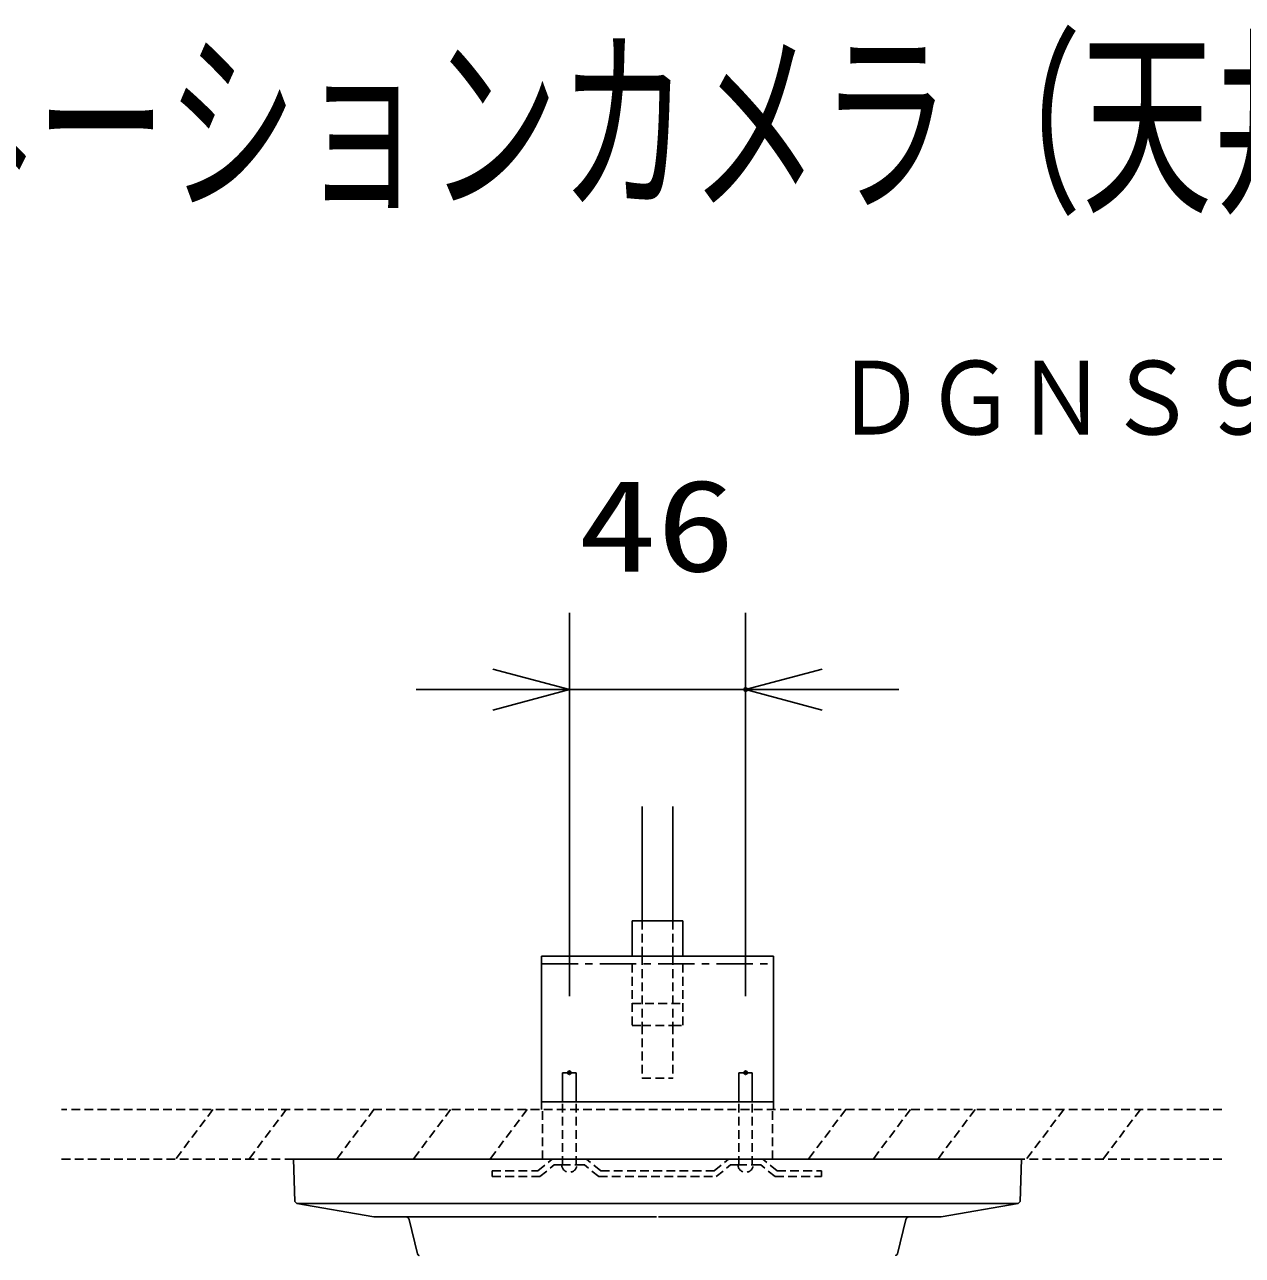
# Model space of a CAD drawing. Units: millimetres, scale not verified. Extents: x -63 to 63, y -57 to 57.
# Drawn here: x 8.56 to 40.34, y 25.28 to 57.41 of the extents above; entities that cross this region are included whole.
import ezdxf
from ezdxf.enums import TextEntityAlignment as Align

# ---------------------------------------------------------------- set-up
doc = ezdxf.new("R2010")
doc.units = ezdxf.units.MM
doc.header["$LTSCALE"] = 0.190236
doc.header["$PDMODE"] = 32
doc.header["$PDSIZE"] = 0.0951
doc.linetypes.add('CHAIN1', pattern=[8, 5, -1, 1, -1])
doc.linetypes.add('DASHED1', pattern=[1.8, 1.2, -0.6])
for name, color, linetype in [('0-0_MOJI1', 2, 'Continuous'), ('0-1_TOUROKU', 1, 'Continuous'), ('0-2_GAIKEI', 1, 'Continuous'), ('0-3_WAKU', 1, 'Continuous')]:
    doc.layers.add(name, color=color, linetype=linetype)
doc.styles.add('ＭＳ ゴシック', font='')
doc.styles.get('ＭＳ ゴシック').set_extended_font_data('MS Gothic')

# ---------------------------------------------------------------- blocks, each defined once
blk = doc.blocks.new('_OPEN30')
at = {"layer": '0-3_WAKU', "color": 7}
blk.add_line((0, 0), (-1, 0), dxfattribs=at)
blk.add_lwpolyline([(-1, 0.26795), (0, 0), (-1, -0.26795)], dxfattribs=at)

msp = doc.modelspace()

# ---------------------------------------------------------------- linework, layer by layer
at = {"layer": '0-2_GAIKEI', "color": 3}
for p, q in [((22.7745, 32.0502), (22.7745, 42.0503)), ((27.3745, 32.0502), (27.3745, 42.0503)), ((20.7745, 40.0503), (18.7745, 40.0503)), ((22.7745, 40.0503), (27.3745, 40.0503)), ((29.3745, 40.0503), (31.3745, 40.0503))]:
    msp.add_line(p, q, dxfattribs=at)
at = {"layer": '0-2_GAIKEI', "color": 7}
for p, q in [((24.676, 36.9988), (24.676, 34.0171)), ((25.4729, 36.9988), (25.4729, 34.0171)), ((24.4104, 34.0171), (24.676, 34.0171)), ((24.4104, 34.0171), (24.4104, 33.0914)), ((24.676, 34.0171), (25.4729, 34.0171)), ((25.4729, 34.0171), (25.7386, 34.0171)), ((25.7386, 34.0171), (25.7386, 33.0914)), ((22.0495, 33.0914), (24.4104, 33.0914)), ((22.0495, 29.0914), (22.0495, 33.0914)), ((24.4104, 33.0914), (25.7386, 33.0914)), ((25.7386, 33.0914), (28.0995, 33.0914)), ((28.0995, 29.0914), (28.0995, 33.0914)), ((28.0995, 29.2914), (22.0495, 29.2914)), ((15.5745, 27.7914), (15.6129, 26.6914)), ((34.5745, 27.7914), (15.5745, 27.7914)), ((34.5745, 27.7914), (34.5361, 26.6914)), ((15.6129, 26.6914), (15.6646, 26.6329)), ((34.5361, 26.6914), (34.4843, 26.6329)), ((17.6745, 26.2914), (15.6646, 26.6329)), ((32.4745, 26.2914), (34.4843, 26.6329)), ((25.0495, 26.2914), (17.6745, 26.2914)), ((18.5933, 26.2154), (18.8151, 25.3194)), ((32.4745, 26.2914), (25.0995, 26.2914)), ((31.5556, 26.2154), (31.3339, 25.3194))]:
    msp.add_line(p, q, dxfattribs=at)
at = {"layer": '0-2_GAIKEI', "linetype": 'DASHED1'}
for p, q in [((24.676, 34.0171), (24.676, 33.0914)), ((25.4729, 34.0171), (25.4729, 33.0914)), ((24.676, 33.0914), (24.676, 31.2853)), ((25.4729, 33.0914), (25.4729, 31.2853)), ((25.7386, 32.8914), (25.7386, 31.2853)), ((24.4104, 31.8535), (25.7386, 31.8535)), ((24.676, 31.2853), (25.4729, 31.2853)), ((24.676, 31.2853), (24.676, 29.9085)), ((25.4729, 31.2853), (25.7386, 31.2853)), ((25.4729, 31.2853), (25.4729, 29.9085)), ((24.676, 29.9085), (25.4729, 29.9085)), ((22.5995, 27.6414), (22.5995, 29.2914)), ((22.9495, 27.6414), (22.9495, 29.2914)), ((27.1995, 27.6414), (27.1995, 29.2914)), ((27.5495, 27.6414), (27.5495, 29.2914)), ((25.0745, 29.0914), (9.5267, 29.0914)), ((13.4745, 29.0914), (12.4978, 27.7914)), ((15.3877, 29.0914), (14.411, 27.7914)), ((17.6761, 29.0914), (16.6993, 27.7914)), ((19.6761, 29.0914), (18.6993, 27.7914)), ((21.6761, 29.0914), (20.6993, 27.7914)), ((22.0745, 27.7914), (22.0745, 29.0914)), ((39.8004, 29.0914), (25.0745, 29.0914)), ((28.0745, 27.7914), (28.0745, 29.0914)), ((29.988, 29.0914), (29.0112, 27.7914)), ((31.6761, 29.0914), (30.6993, 27.7914)), ((33.3642, 29.0914), (32.3875, 27.7914)), ((35.6761, 29.0914), (34.6993, 27.7914)), ((37.6761, 29.0914), (36.6993, 27.7914)), ((15.5745, 27.7914), (9.5267, 27.7914)), ((25.0745, 27.7914), (15.7745, 27.7914)), ((21.9542, 27.4914), (22.3292, 27.7914)), ((22.5737, 27.6414), (22.3818, 27.6414)), ((22.5737, 27.6414), (22.9752, 27.6414)), ((23.1671, 27.6414), (22.9752, 27.6414)), ((23.5421, 27.3414), (23.1671, 27.6414)), ((23.5947, 27.4914), (23.2197, 27.7914)), ((34.3745, 27.7914), (25.0745, 27.7914)), ((26.5542, 27.4914), (26.9292, 27.7914)), ((26.6068, 27.3414), (26.9818, 27.6414)), ((26.9818, 27.6414), (27.1737, 27.6414)), ((28.1421, 27.3414), (27.7671, 27.6414)), ((28.1947, 27.4914), (27.8197, 27.7914)), ((39.8004, 27.7914), (34.5745, 27.7914)), ((20.7611, 27.4914), (21.9542, 27.4914)), ((20.7611, 27.4914), (20.7611, 27.3414)), ((23.5421, 27.3414), (26.6068, 27.3414)), ((23.5947, 27.4914), (26.5542, 27.4914)), ((28.1421, 27.3414), (29.3555, 27.3414)), ((28.1947, 27.4914), (29.3555, 27.4914)), ((29.3555, 27.4914), (29.3555, 27.3414))]:
    msp.add_line(p, q, dxfattribs=at)
at = {"layer": '0-2_GAIKEI', "linetype": 'CHAIN1'}
msp.add_line((22.0495, 32.8914), (28.0995, 32.8914), dxfattribs=at)
at = {"layer": '0-2_GAIKEI'}
for p, q in [((22.5995, 29.2914), (22.5995, 30.0495)), ((22.5995, 30.0495), (22.9495, 30.0495)), ((22.9495, 29.2914), (22.9495, 30.0495)), ((27.1995, 29.2914), (27.1995, 30.0495)), ((27.1995, 30.0495), (27.5495, 30.0495)), ((27.5495, 29.2914), (27.5495, 30.0495)), ((15.6646, 26.6329), (34.4843, 26.6329))]:
    msp.add_line(p, q, dxfattribs=at)
at = {"layer": '0-2_GAIKEI', "linetype": 'DASHED1'}
for points in [[(24.4104, 32.8914), (24.4104, 31.2853), (24.676, 31.2853)], [(20.7611, 27.3414), (22.0068, 27.3414), (22.3818, 27.6414)], [(27.1737, 27.6414), (27.5753, 27.6414), (27.7671, 27.6414)]]:
    msp.add_lwpolyline(points, dxfattribs=at)
at = {"layer": '0-2_GAIKEI', "color": 7}
for points in [[(18.5139, 26.2898), (18.5124, 26.29), (18.511, 26.2902), (18.5095, 26.2904), (18.508, 26.2905), (18.5066, 26.2907), (18.5051, 26.2908), (18.5036, 26.2909), (18.5021, 26.291), (18.5007, 26.2911), (18.4992, 26.2912), (18.4977, 26.2913), (18.4962, 26.2914)], [(18.5645, 26.2642), (18.5634, 26.2652), (18.5623, 26.2662), (18.5611, 26.2672), (18.56, 26.2681), (18.5589, 26.269), (18.5577, 26.2699), (18.5565, 26.2708), (18.5554, 26.2717), (18.5542, 26.2726), (18.553, 26.2735), (18.5518, 26.2743), (18.5505, 26.2751), (18.5493, 26.276), (18.5481, 26.2768), (18.5468, 26.2775), (18.5456, 26.2783), (18.5443, 26.279), (18.543, 26.2798), (18.5417, 26.2805), (18.5404, 26.2812), (18.5391, 26.2818), (18.5377, 26.2825), (18.5364, 26.2831), (18.5351, 26.2837), (18.5337, 26.2843), (18.5323, 26.2849), (18.5309, 26.2854), (18.5296, 26.2859), (18.5282, 26.2864), (18.5268, 26.2869), (18.5254, 26.2873), (18.5239, 26.2877), (18.5225, 26.2881), (18.5211, 26.2885), (18.5197, 26.2888), (18.5182, 26.2891), (18.5168, 26.2894), (18.5153, 26.2896), (18.5139, 26.2898)], [(18.5933, 26.2154), (18.5929, 26.2168), (18.5924, 26.2182), (18.592, 26.2197), (18.5915, 26.2211), (18.5911, 26.2225), (18.5906, 26.2239), (18.5901, 26.2253), (18.5896, 26.2267), (18.5891, 26.2281), (18.5886, 26.2294), (18.5881, 26.2308), (18.5875, 26.2322), (18.587, 26.2335), (18.5864, 26.2349), (18.5858, 26.2362), (18.5851, 26.2375), (18.5845, 26.2389), (18.5838, 26.2402), (18.5831, 26.2414), (18.5823, 26.2427), (18.5816, 26.244), (18.5808, 26.2452), (18.58, 26.2465), (18.5791, 26.2477), (18.5783, 26.2489), (18.5774, 26.2501), (18.5765, 26.2513), (18.5756, 26.2524), (18.5747, 26.2536), (18.5737, 26.2547), (18.5727, 26.2558), (18.5718, 26.2569), (18.5708, 26.258), (18.5698, 26.2591), (18.5687, 26.2602), (18.5677, 26.2612), (18.5666, 26.2622), (18.5655, 26.2632), (18.5645, 26.2642)], [(31.5556, 26.2154), (31.5559, 26.216), (31.5562, 26.2166), (31.5564, 26.2172), (31.5567, 26.2178), (31.557, 26.2184), (31.5572, 26.2191), (31.5575, 26.2197), (31.5577, 26.2203), (31.558, 26.2209), (31.5583, 26.2215), (31.5585, 26.2221), (31.5588, 26.2227), (31.559, 26.2233), (31.5593, 26.2239), (31.5596, 26.2245), (31.5598, 26.2251), (31.5601, 26.2257), (31.5604, 26.2263), (31.5606, 26.2269), (31.5609, 26.2275), (31.5611, 26.2281), (31.5614, 26.2287), (31.5617, 26.2293), (31.5619, 26.2299), (31.5622, 26.2305), (31.5624, 26.2311), (31.5627, 26.2318), (31.563, 26.2324), (31.5632, 26.233), (31.5635, 26.2336), (31.5638, 26.2342), (31.564, 26.2348), (31.5643, 26.2354), (31.5645, 26.236), (31.5648, 26.2366), (31.5651, 26.2372), (31.5653, 26.2378), (31.5656, 26.2384), (31.5659, 26.239)], [(31.5659, 26.239), (31.5661, 26.2396), (31.5664, 26.2402), (31.5666, 26.2408), (31.5669, 26.2414), (31.5672, 26.242), (31.5674, 26.2426), (31.5677, 26.2432), (31.5679, 26.2439), (31.5682, 26.2445), (31.5685, 26.2451), (31.5687, 26.2457)], [(31.578, 26.2572), (31.5771, 26.2562), (31.5762, 26.2551), (31.5754, 26.2541), (31.5745, 26.2531), (31.5737, 26.252), (31.5729, 26.251), (31.572, 26.2499), (31.5712, 26.2489), (31.5704, 26.2478), (31.5696, 26.2467), (31.5687, 26.2457)], [(31.6202, 26.2859), (31.6189, 26.2854), (31.6177, 26.2849), (31.6165, 26.2843), (31.6152, 26.2838), (31.614, 26.2832), (31.6128, 26.2826), (31.6116, 26.2821), (31.6104, 26.2815), (31.6092, 26.2809), (31.608, 26.2803), (31.6068, 26.2798), (31.6056, 26.2792), (31.6044, 26.2785), (31.6032, 26.2779), (31.6021, 26.2773), (31.6009, 26.2766), (31.5998, 26.276), (31.5986, 26.2753), (31.5975, 26.2746), (31.5964, 26.2739), (31.5953, 26.2732), (31.5942, 26.2725), (31.5932, 26.2717), (31.5921, 26.2709), (31.5911, 26.2701), (31.59, 26.2693), (31.589, 26.2685), (31.588, 26.2676), (31.5871, 26.2667), (31.5861, 26.2659), (31.5852, 26.2649), (31.5842, 26.264), (31.5833, 26.2631), (31.5824, 26.2621), (31.5815, 26.2612), (31.5806, 26.2602), (31.5797, 26.2592), (31.5788, 26.2582), (31.578, 26.2572)], [(31.6202, 26.2859), (31.6208, 26.2861), (31.6215, 26.2862), (31.6221, 26.2863), (31.6228, 26.2864), (31.6234, 26.2865), (31.6241, 26.2866), (31.6247, 26.2867), (31.6254, 26.2868), (31.626, 26.2869), (31.6267, 26.287), (31.6273, 26.2871), (31.628, 26.2873), (31.6286, 26.2874), (31.6293, 26.2875), (31.6299, 26.2876), (31.6306, 26.2877), (31.6312, 26.2878), (31.6319, 26.2879), (31.6325, 26.288), (31.6332, 26.2881), (31.6338, 26.2882), (31.6345, 26.2883), (31.6351, 26.2885), (31.6358, 26.2886), (31.6364, 26.2887), (31.6371, 26.2888), (31.6377, 26.2889), (31.6384, 26.289), (31.639, 26.2891), (31.6397, 26.2892), (31.6403, 26.2893), (31.641, 26.2894), (31.6417, 26.2895), (31.6423, 26.2897), (31.643, 26.2898), (31.6436, 26.2899), (31.6443, 26.29), (31.6449, 26.2901), (31.6456, 26.2902)], [(31.6456, 26.2902), (31.6462, 26.2903), (31.6469, 26.2904), (31.6475, 26.2905), (31.6482, 26.2906), (31.6488, 26.2907), (31.6495, 26.2908), (31.6501, 26.291), (31.6508, 26.2911), (31.6514, 26.2912), (31.6521, 26.2913), (31.6527, 26.2914)], [(18.8232, 25.302), (18.8228, 25.3025), (18.8224, 25.303), (18.8221, 25.3035), (18.8217, 25.3041), (18.8214, 25.3046), (18.8211, 25.3051), (18.8207, 25.3056), (18.8204, 25.3062), (18.8201, 25.3067), (18.8198, 25.3072), (18.8195, 25.3078), (18.8192, 25.3083), (18.819, 25.3089), (18.8187, 25.3095), (18.8184, 25.31), (18.8182, 25.3106), (18.8179, 25.3112), (18.8177, 25.3117), (18.8175, 25.3123), (18.8173, 25.3129), (18.817, 25.3135), (18.8168, 25.3141), (18.8166, 25.3146), (18.8164, 25.3152), (18.8162, 25.3158), (18.816, 25.3164), (18.8158, 25.317), (18.8157, 25.3176), (18.8155, 25.3182), (18.8153, 25.3188), (18.8151, 25.3194)], [(18.8415, 25.2865), (18.841, 25.2868), (18.8405, 25.2872), (18.8399, 25.2875), (18.8394, 25.2878), (18.8388, 25.2881), (18.8383, 25.2884), (18.8378, 25.2887), (18.8372, 25.289), (18.8367, 25.2894), (18.8362, 25.2897), (18.8357, 25.29), (18.8351, 25.2904), (18.8346, 25.2907), (18.8341, 25.2911), (18.8336, 25.2914), (18.8331, 25.2918), (18.8326, 25.2922), (18.8321, 25.2925), (18.8316, 25.2929), (18.8312, 25.2933), (18.8307, 25.2937), (18.8302, 25.2941), (18.8298, 25.2946), (18.8293, 25.295), (18.8289, 25.2954), (18.8284, 25.2959), (18.828, 25.2963), (18.8276, 25.2967), (18.8271, 25.2972), (18.8267, 25.2977), (18.8263, 25.2981), (18.8259, 25.2986), (18.8255, 25.2991), (18.8251, 25.2995), (18.8247, 25.3), (18.8243, 25.3005), (18.8239, 25.301), (18.8235, 25.3015), (18.8232, 25.302)], [(18.8445, 25.2856), (18.8443, 25.2856), (18.844, 25.2857), (18.8437, 25.2858), (18.8434, 25.2859), (18.8432, 25.286), (18.8429, 25.2861), (18.8426, 25.2862), (18.8424, 25.2863), (18.8421, 25.2864), (18.8418, 25.2864), (18.8415, 25.2865)], [(18.8552, 25.2821), (18.8549, 25.2822), (18.8546, 25.2823), (18.8543, 25.2824), (18.8541, 25.2825), (18.8538, 25.2826), (18.8535, 25.2826), (18.8533, 25.2827), (18.853, 25.2828), (18.8527, 25.2829), (18.8524, 25.283), (18.8522, 25.2831), (18.8519, 25.2832), (18.8516, 25.2833), (18.8514, 25.2833), (18.8511, 25.2834), (18.8508, 25.2835), (18.8505, 25.2836), (18.8503, 25.2837), (18.85, 25.2838), (18.8497, 25.2839), (18.8494, 25.284), (18.8492, 25.2841), (18.8489, 25.2841), (18.8486, 25.2842), (18.8484, 25.2843), (18.8481, 25.2844), (18.8478, 25.2845), (18.8475, 25.2846), (18.8473, 25.2847), (18.847, 25.2848), (18.8467, 25.2849), (18.8464, 25.2849), (18.8462, 25.285), (18.8459, 25.2851), (18.8456, 25.2852), (18.8454, 25.2853), (18.8451, 25.2854), (18.8448, 25.2855), (18.8445, 25.2856)], [(31.2968, 25.2831), (31.2965, 25.283), (31.2962, 25.2829), (31.296, 25.2828), (31.2957, 25.2827), (31.2954, 25.2826), (31.2951, 25.2826), (31.2949, 25.2825), (31.2946, 25.2824), (31.2943, 25.2823), (31.294, 25.2822), (31.2938, 25.2821), (31.2938, 25.2821)], [(31.3074, 25.2865), (31.3071, 25.2864), (31.3069, 25.2864), (31.3066, 25.2863), (31.3063, 25.2862), (31.306, 25.2861), (31.3058, 25.286), (31.3055, 25.2859), (31.3052, 25.2858), (31.3049, 25.2857), (31.3047, 25.2856), (31.3044, 25.2856), (31.3041, 25.2855), (31.3039, 25.2854), (31.3036, 25.2853), (31.3033, 25.2852), (31.303, 25.2851), (31.3028, 25.285), (31.3025, 25.2849), (31.3022, 25.2849), (31.3019, 25.2848), (31.3017, 25.2847), (31.3014, 25.2846), (31.3011, 25.2845), (31.3009, 25.2844), (31.3006, 25.2843), (31.3003, 25.2842), (31.3, 25.2841), (31.2998, 25.2841), (31.2995, 25.284), (31.2992, 25.2839), (31.299, 25.2838), (31.2987, 25.2837), (31.2984, 25.2836), (31.2981, 25.2835), (31.2979, 25.2834), (31.2976, 25.2833), (31.2973, 25.2833), (31.297, 25.2832), (31.2968, 25.2831)], [(31.31, 25.2883), (31.3098, 25.2882), (31.3096, 25.288), (31.3093, 25.2879), (31.3091, 25.2877), (31.3088, 25.2875), (31.3086, 25.2874), (31.3084, 25.2872), (31.3081, 25.287), (31.3079, 25.2869), (31.3076, 25.2867), (31.3074, 25.2865)], [(31.3194, 25.2948), (31.3191, 25.2946), (31.3189, 25.2945), (31.3187, 25.2943), (31.3184, 25.2941), (31.3182, 25.294), (31.3179, 25.2938), (31.3177, 25.2936), (31.3175, 25.2935), (31.3172, 25.2933), (31.317, 25.2931), (31.3167, 25.293), (31.3165, 25.2928), (31.3163, 25.2926), (31.316, 25.2925), (31.3158, 25.2923), (31.3155, 25.2921), (31.3153, 25.292), (31.3151, 25.2918), (31.3148, 25.2916), (31.3146, 25.2915), (31.3143, 25.2913), (31.3141, 25.2912), (31.3139, 25.291), (31.3136, 25.2908), (31.3134, 25.2907), (31.3131, 25.2905), (31.3129, 25.2903), (31.3127, 25.2902), (31.3124, 25.29), (31.3122, 25.2898), (31.3119, 25.2897), (31.3117, 25.2895), (31.3115, 25.2893), (31.3112, 25.2892), (31.311, 25.289), (31.3108, 25.2888), (31.3105, 25.2887), (31.3103, 25.2885), (31.31, 25.2883)], [(31.3214, 25.2973), (31.3212, 25.297), (31.321, 25.2968), (31.3208, 25.2966), (31.3206, 25.2964), (31.3205, 25.2961), (31.3203, 25.2959), (31.3201, 25.2957), (31.3199, 25.2955), (31.3197, 25.2952), (31.3196, 25.295), (31.3194, 25.2948)], [(31.3284, 25.3061), (31.3283, 25.3058), (31.3281, 25.3056), (31.3279, 25.3054), (31.3277, 25.3052), (31.3275, 25.3049), (31.3273, 25.3047), (31.3272, 25.3045), (31.327, 25.3043), (31.3268, 25.304), (31.3266, 25.3038), (31.3264, 25.3036), (31.3263, 25.3034), (31.3261, 25.3031), (31.3259, 25.3029), (31.3257, 25.3027), (31.3255, 25.3025), (31.3254, 25.3022), (31.3252, 25.302), (31.325, 25.3018), (31.3248, 25.3016), (31.3246, 25.3013), (31.3244, 25.3011), (31.3243, 25.3009), (31.3241, 25.3007), (31.3239, 25.3004), (31.3237, 25.3002), (31.3235, 25.3), (31.3234, 25.2997), (31.3232, 25.2995), (31.323, 25.2993), (31.3228, 25.2991), (31.3226, 25.2988), (31.3225, 25.2986), (31.3223, 25.2984), (31.3221, 25.2982), (31.3219, 25.2979), (31.3217, 25.2977), (31.3215, 25.2975), (31.3214, 25.2973)], [(31.3296, 25.309), (31.3295, 25.3087), (31.3294, 25.3085), (31.3293, 25.3082), (31.3292, 25.3079), (31.3291, 25.3077), (31.329, 25.3074), (31.3289, 25.3071), (31.3288, 25.3069), (31.3286, 25.3066), (31.3285, 25.3063), (31.3284, 25.3061)], [(31.3339, 25.3194), (31.3337, 25.3191), (31.3336, 25.3188), (31.3335, 25.3186), (31.3334, 25.3183), (31.3333, 25.318), (31.3332, 25.3178), (31.3331, 25.3175), (31.333, 25.3172), (31.3329, 25.317), (31.3328, 25.3167), (31.3327, 25.3164), (31.3326, 25.3162), (31.3324, 25.3159), (31.3323, 25.3157), (31.3322, 25.3154), (31.3321, 25.3151), (31.332, 25.3149), (31.3319, 25.3146), (31.3318, 25.3143), (31.3317, 25.3141), (31.3316, 25.3138), (31.3315, 25.3135), (31.3314, 25.3133), (31.3313, 25.313), (31.3311, 25.3127), (31.331, 25.3125), (31.3309, 25.3122), (31.3308, 25.3119), (31.3307, 25.3117), (31.3306, 25.3114), (31.3305, 25.3111), (31.3304, 25.3109), (31.3303, 25.3106), (31.3302, 25.3103), (31.3301, 25.3101), (31.3299, 25.3098), (31.3298, 25.3095), (31.3297, 25.3093), (31.3296, 25.309)]]:
    msp.add_lwpolyline(points, dxfattribs=at)
at = {"layer": '0-2_GAIKEI', "linetype": 'DASHED1'}
for centre in [(22.7745, 27.6517), (27.3745, 27.6517)]:
    msp.add_arc(centre, 0.201, 182.92382, 357.07618, dxfattribs=at)
at = {"layer": '0-3_WAKU', "color": 7}
for p in [(27.3745, 40.0503), (22.7745, 30.0502), (27.3745, 30.0502)]:
    msp.add_point(p, dxfattribs=at)

# ---------------------------------------------------------------- block references
at = {"layer": '0-2_GAIKEI', "xscale": 2, "yscale": 2}
msp.add_blockref('_OPEN30', (22.7745, 40.0503), dxfattribs=at)
at = {"layer": '0-2_GAIKEI', "xscale": 2, "yscale": 2, "rotation": 180}
msp.add_blockref('_OPEN30', (27.3745, 40.0503), dxfattribs=at)

# ---------------------------------------------------------------- texts
at = {"layer": '0-0_MOJI1', "style": 'ＭＳ ゴシック', "width": 0.65}
msp.add_text('ドーム型プリセットコンビネーションカメラ（天井直付金具付）', height=3.848, dxfattribs=at).set_placement((-35.5001, 51.7599), align=Align.BOTTOM_LEFT)
at = {"layer": '0-1_TOUROKU', "style": 'ＭＳ ゴシック', "width": 0.9}
msp.add_text('ＤＧＮＳ９５０＋ＷＶＱ１０５', height=1.925, dxfattribs=at).set_placement((29.7, 46.13), align=Align.BOTTOM_LEFT)
at = {"layer": '0-2_GAIKEI', "color": 3, "style": 'ＭＳ ゴシック', "width": 1.25}
msp.add_text('46', height=2.406, dxfattribs=at).set_placement((23.0075, 42.4098), align=Align.BOTTOM_LEFT)

doc.saveas('drawing.dxf')
